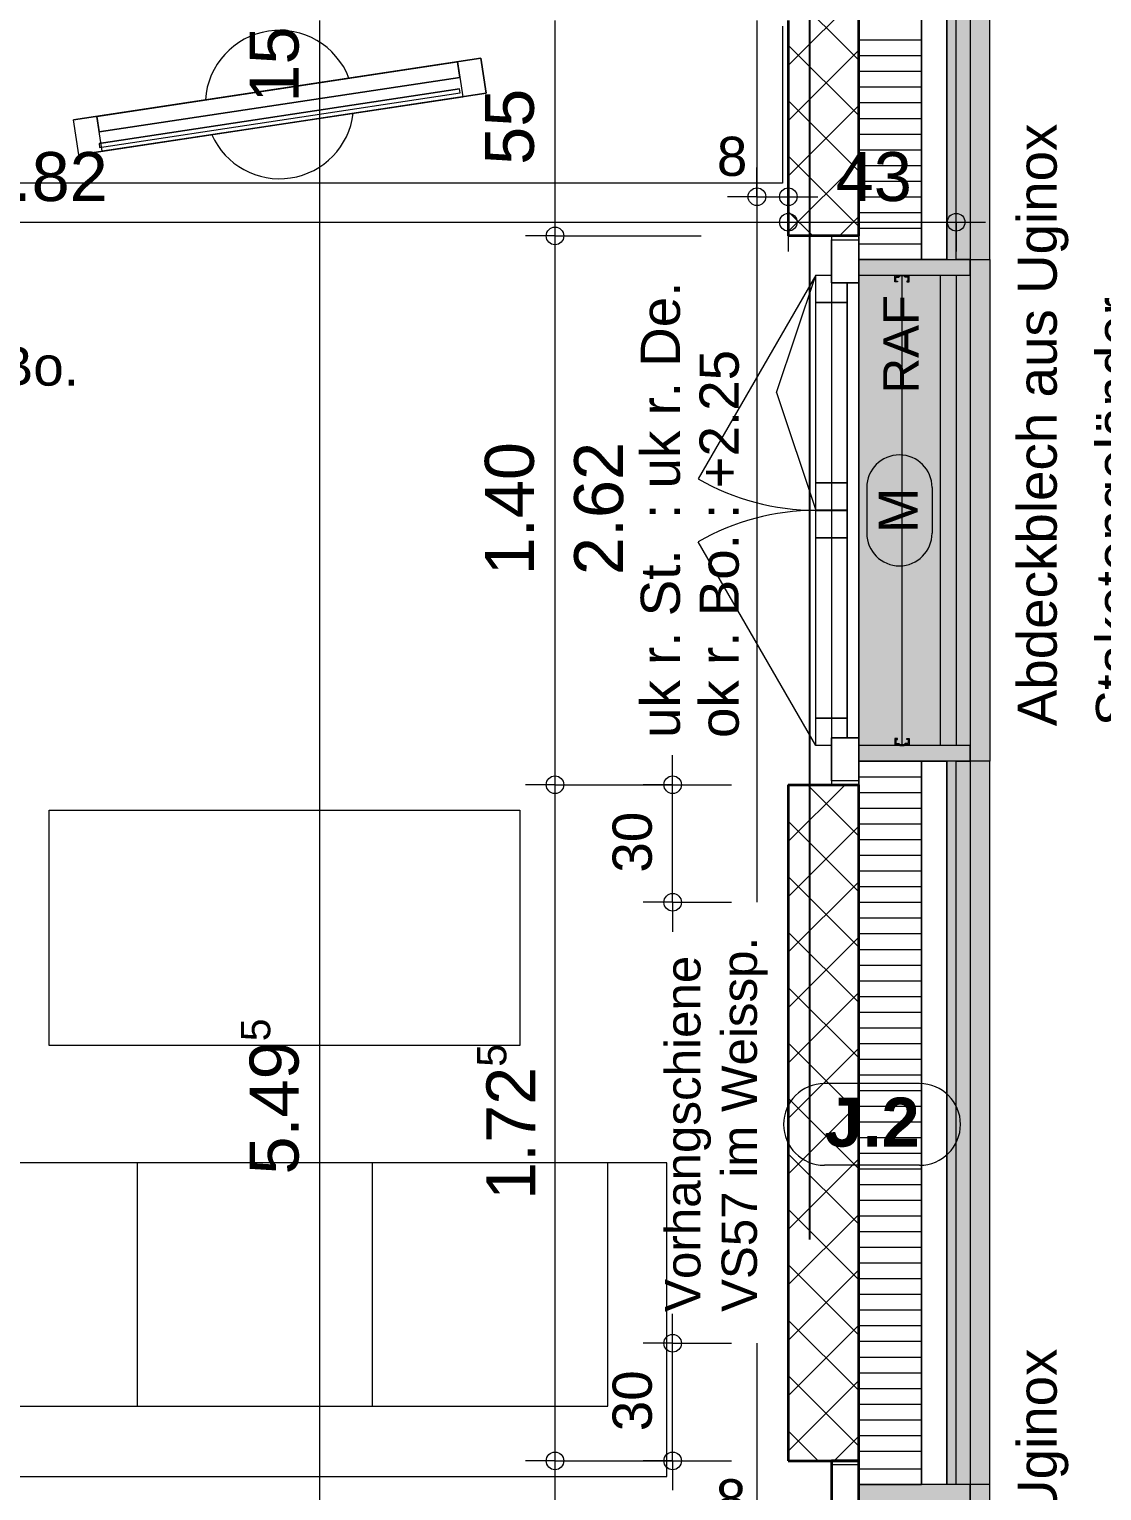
# Model space of a CAD drawing. Header units: metres. Extents: x 0.003 to 0.843, y 0.003 to 0.597.
# Drawn here: x 0.592 to 0.6467, y 0.2011 to 0.2756 of the extents above; entities that cross this region are included whole.
import ezdxf

# ---------------------------------------------------------------- set-up
doc = ezdxf.new("R2010")
doc.units = ezdxf.units.M
for name, pattern in [('AUSGEZOGEN', [0]), ('LINIE_23', [0.0079, 0.004, -0.0013, 0, -0.0013, 0, -0.0013]), ('PUNKT2', [3.175, 0, -3.175]), ('STRICHLINIE', [19.049999999999997, 12.7, -6.35]), ('STRICHPUNKT', [25.4, 12.7, -6.35, 0, -6.35])]:
    doc.linetypes.add(name, pattern=pattern)
for name, color, linetype, lineweight in [('Allgemein', 7, 'AUSGEZOGEN', 18), ('Bauachsen grob', 7, 'STRICHPUNKT', 13), ('Daemmung', 7, 'AUSGEZOGEN', 18), ('Elektro Text', 251, 'AUSGEZOGEN', 18), ('Fenster', 7, 'AUSGEZOGEN', 18), ('Holz Fassadenverkleidung', 7, 'AUSGEZOGEN', 18), ('Holzgelaender', 7, 'AUSGEZOGEN', 25), ('Konstruktion oben', 7, 'STRICHLINIE', 13), ('Moebel', 253, 'AUSGEZOGEN', 13), ('Oeffnungsrichtung Fenster', 7, 'AUSGEZOGEN', 13), ('Rolladen', 7, 'AUSGEZOGEN', 13), ('Spengler', 7, 'AUSGEZOGEN', 18), ('Text Koten', 7, 'AUSGEZOGEN', 25), ('Text Werkplan Ausfuehrung', 7, 'AUSGEZOGEN', 25), ('Unterkonstruktion', 7, 'AUSGEZOGEN', 18), ('Vorhangbrett', 7, 'AUSGEZOGEN', 13), ('Wand Beton bewehrt', 7, 'AUSGEZOGEN', 35), ('Werkplan- Ausfuehrungsmasse', 7, 'AUSGEZOGEN', 13)]:
    doc.layers.add(name, color=color, linetype=linetype, lineweight=lineweight)
doc.styles.add('ARIAL', font='ARIAL.TTF')

msp = doc.modelspace()

# ---------------------------------------------------------------- hatches: boundary and pattern name
at = {"layer": 'Allgemein', "linetype": 'AUSGEZOGEN', "lineweight": 13}
h = msp.add_hatch(color=32, dxfattribs=at)
h.paths.add_polyline_path([(0.6388399857878693, 0.2382973617256871), (0.6388399857878693, 0.2025973625236443), (0.6393199857771402, 0.2025973625236443), (0.6393199857771402, 0.2382973617256871)])
h.paths.add_polyline_path([(0.6388399857878693, 0.2854973606706849), (0.6388399857878693, 0.2638973611534825), (0.6393199857771402, 0.2638973611534825), (0.6393199857771402, 0.2854973606706849)])
h = msp.add_hatch(color=32, dxfattribs=at)
h.paths.add_polyline_path([(0.6388399857878693, 0.175797363122671), (0.6388399857878693, 0.1576373635285786), (0.6393199857771406, 0.1576373635285786), (0.6393199857771406, 0.175797363122671)])
h.paths.add_polyline_path([(0.6388399857878693, 0.2025973625236443), (0.6388399857878693, 0.2013973625504664), (0.6393199857771406, 0.2013973625504664), (0.6393199857771406, 0.2025973625236443)])
msp.add_hatch(color=32, dxfattribs=at).paths.add_polyline_path([(0.6375599858164793, 0.2013973625504664), (0.6343599858880049, 0.2013973625504664), (0.6343599858880049, 0.2005973625683478), (0.6375599858164793, 0.2005973625683478), (0.6383599857985979, 0.2005973625683478), (0.6388399857878693, 0.2005973625683478), (0.6393199857771402, 0.2005973625683478), (0.6400399857610469, 0.2005973625683478), (0.6400399857610469, 0.2013973625504664), (0.6393199857771402, 0.2013973625504664), (0.6388399857878693, 0.2013973625504664), (0.6383599857985979, 0.2013973625504664)])
at = {"layer": 'Daemmung', "linetype": 'AUSGEZOGEN', "lineweight": 13}
for points in [[(0.6375599858164793, 0.2638973611534825), (0.6343599858880049, 0.2638973611534825), (0.6343599858880049, 0.2630973611713639), (0.6375599858164793, 0.2630973611713639), (0.6383599857985979, 0.2630973611713639), (0.6388399857878693, 0.2630973611713639), (0.6393199857771389, 0.2630973611713639), (0.6400399857610473, 0.2630973611713639), (0.6400399857610473, 0.2638973611534825), (0.6393199857771402, 0.2638973611534825), (0.6388399857878693, 0.2638973611534825), (0.6383599857985979, 0.2638973611534825)], [(0.6375599858164793, 0.2390973617078057), (0.6343599858880049, 0.2390973617078057), (0.6343599858880049, 0.2382973617256871), (0.6375599858164793, 0.2382973617256871), (0.6383599857985979, 0.2382973617256871), (0.6388399857878693, 0.2382973617256871), (0.6393199857771402, 0.2382973617256871), (0.6400399857610473, 0.2382973617256871), (0.6400399857610473, 0.2390973617078057), (0.6393199857771392, 0.2390973617078057), (0.6388399857878693, 0.2390973617078057), (0.6383599857985979, 0.2390973617078057)]]:
    msp.add_hatch(color=32, dxfattribs=at).paths.add_polyline_path(points)
at = {"layer": 'Holzgelaender', "linetype": 'AUSGEZOGEN', "lineweight": 13}
msp.add_hatch(color=254, dxfattribs=at).paths.add_polyline_path([(0.6385199857950219, 0.2630973611713648), (0.6385199857950219, 0.2390973617078067), (0.6393199857771402, 0.2390973617078067), (0.6393199857771402, 0.2630973611713648)])
at = {"layer": 'Spengler', "linetype": 'AUSGEZOGEN', "lineweight": 13}
for points in [[(0.6410399857386954, 0.2866973606438628), (0.6393199857771402, 0.2866973606438628), (0.6393199857771402, 0.2638973611534825), (0.6410399857386954, 0.2638973611534825)], [(0.6410399857386954, 0.2382973617256871), (0.6410399857386957, 0.2638973611534825), (0.6400399857610469, 0.2638973611534825), (0.6400399857610469, 0.2630973611713639), (0.6343599858880049, 0.2630973611713639), (0.6343599858880049, 0.2390973617078057), (0.6400399857610469, 0.2390973617078057), (0.6400399857610469, 0.2382973617256871)], [(0.6410399857386957, 0.2013973625504664), (0.6410399857386957, 0.2382973617256871), (0.6393199857771402, 0.2382973617256871), (0.6393199857771402, 0.2013973625504664)], [(0.6410399857386954, 0.175797363122671), (0.6410399857386957, 0.2013973625504664), (0.6400399857610469, 0.2013973625504664), (0.6400399857610469, 0.2005973625683478), (0.6343599858880049, 0.2005973625683478), (0.6343599858880049, 0.1765973631047896), (0.6400399857610469, 0.1765973631047896), (0.6400399857610469, 0.175797363122671)]]:
    msp.add_hatch(color=254, dxfattribs=at).paths.add_polyline_path(points)

# ---------------------------------------------------------------- linework, layer by layer
at = {"layer": 'Allgemein', "color": 7, "linetype": 'AUSGEZOGEN', "lineweight": 13}
for p, q in [((0.6388399857878693, 0.2854973606706849), (0.6388399857878693, 0.2638973611534825)), ((0.6393199857771402, 0.2638973611534825), (0.6393199857771402, 0.2854973606706849)), ((0.6388399857878693, 0.2382973617256871), (0.6388399857878693, 0.2025973625236443)), ((0.6393199857771402, 0.2025973625236443), (0.6393199857771402, 0.2382973617256871)), ((0.6388399857878693, 0.2025973625236443), (0.6388399857878693, 0.2013973625504664)), ((0.6393199857771406, 0.2013973625504664), (0.6393199857771406, 0.2025973625236443)), ((0.6375599858164793, 0.2013973625504664), (0.6343599858880049, 0.2013973625504664)), ((0.6343599858880049, 0.2013973625504664), (0.6343599858880049, 0.2005973625683478)), ((0.6383599857985979, 0.2013973625504664), (0.6375599858164793, 0.2013973625504664)), ((0.6388399857878693, 0.2013973625504664), (0.6383599857985979, 0.2013973625504664)), ((0.6400399857610469, 0.2013973625504664), (0.6393199857771402, 0.2013973625504664)), ((0.6400399857610469, 0.2005973625683478), (0.6400399857610469, 0.2013973625504664))]:
    msp.add_line(p, q, dxfattribs=at)
at = {"layer": 'Bauachsen grob', "color": 32, "linetype": 'LINIE_23', "lineweight": 25, "true_color": 0xc36e14}
msp.add_line((0.6318599859438844, 0.01389736674141804), (0.6318599859438844, 0.5809999870806931), dxfattribs=at)
at = {"layer": 'Daemmung', "color": 7, "linetype": 'AUSGEZOGEN', "lineweight": 18}
for p, q in [((0.6343599858880049, 0.2854973606706849), (0.6343599858880049, 0.2650973611266604)), ((0.6375599858164793, 0.2638973611534825), (0.6375599858164793, 0.2854973606706849)), ((0.6343599858880049, 0.2650973611266604), (0.6343599858880049, 0.2638973611534825)), ((0.6375599858164795, 0.2638973611534825), (0.6343599858880049, 0.2638973611534825)), ((0.6343599858880049, 0.2382973617256871), (0.6375599858164795, 0.2382973617256871)), ((0.6343599858880049, 0.2382973617256871), (0.6343599858880049, 0.2370973617525092)), ((0.6375599858164793, 0.2025973625236443), (0.6375599858164793, 0.2382973617256871)), ((0.6343599858880049, 0.2370973617525092), (0.6343599858880049, 0.2025973625236443)), ((0.6343599858880049, 0.2025973625236443), (0.6343599858880049, 0.2013973625504664)), ((0.6375599858164795, 0.2013973625504664), (0.6375599858164795, 0.2025973625236443)), ((0.6375599858164793, 0.2013973625504664), (0.6343599858880049, 0.2013973625504664))]:
    msp.add_line(p, q, dxfattribs=at)
at = {"layer": 'Daemmung', "color": 7, "linetype": 'AUSGEZOGEN', "lineweight": 13}
for p, q in [((0.6343599872452436, 0.2750973608061882), (0.6375599858164793, 0.2750973606663119)), ((0.6343599872102745, 0.2742973608121487), (0.6375599858164793, 0.2742973606722723)), ((0.6343599871753053, 0.2734973608181092), (0.6375599858164793, 0.2734973606782328)), ((0.6343599871753053, 0.2734973608181092), (0.6375599858164793, 0.2734973606782328)), ((0.6343599871403363, 0.2726973608240696), (0.6375599858164793, 0.2726973606841933)), ((0.6375599858164793, 0.2638973611534825), (0.6343599858880049, 0.2638973611534825)), ((0.6343599858880049, 0.2638973611534825), (0.6343599858880049, 0.2630973611713639)), ((0.6383599857985979, 0.2638973611534825), (0.6375599858164793, 0.2638973611534825)), ((0.6388399857878693, 0.2638973611534825), (0.6383599857985979, 0.2638973611534825)), ((0.6400399857610473, 0.2638973611534825), (0.6393199857771402, 0.2638973611534825)), ((0.6400399857610473, 0.2630973611713639), (0.6400399857610473, 0.2638973611534825)), ((0.6343599858880049, 0.2630973611713639), (0.6375599858164793, 0.2630973611713639)), ((0.6375599858164793, 0.2630973611713639), (0.6383599857985979, 0.2630973611713639)), ((0.6383599857985979, 0.2630973611713639), (0.6388399857878693, 0.2630973611713639)), ((0.6388399857878693, 0.2630973611713639), (0.6393199857771389, 0.2630973611713639)), ((0.6393199857771389, 0.2630973611713639), (0.6400399857610473, 0.2630973611713639)), ((0.6375599858164793, 0.2390973617078057), (0.6343599858880049, 0.2390973617078057)), ((0.6343599858880049, 0.2390973617078057), (0.6343599858880049, 0.2382973617256871)), ((0.6383599857985979, 0.2390973617078057), (0.6375599858164793, 0.2390973617078057)), ((0.6388399857878693, 0.2390973617078057), (0.6383599857985979, 0.2390973617078057)), ((0.6393199857771392, 0.2390973617078057), (0.6388399857878693, 0.2390973617078057)), ((0.6400399857610473, 0.2390973617078057), (0.6393199857771392, 0.2390973617078057)), ((0.6400399857610473, 0.2382973617256871), (0.6400399857610473, 0.2390973617078057)), ((0.6343599858880049, 0.2382973617256871), (0.6375599858164793, 0.2382973617256871)), ((0.6375599858164793, 0.2382973617256871), (0.6383599857985979, 0.2382973617256871)), ((0.6383599857985979, 0.2382973617256871), (0.6388399857878693, 0.2382973617256871)), ((0.6393199857771402, 0.2382973617256871), (0.6400399857610473, 0.2382973617256871)), ((0.6343599858880049, 0.2142973612591836), (0.6375599845637492, 0.2142973611193072)), ((0.6343599858880049, 0.213497361265144), (0.6375599845287802, 0.2134973611252677)), ((0.6343599858880049, 0.2126973612711045), (0.637559984493811, 0.2126973611312281)), ((0.6343599858880049, 0.2126973612711045), (0.637559984493811, 0.2126973611312281)), ((0.634359985888005, 0.211897361277065), (0.6375599844588418, 0.2118973611371886)), ((0.6343599858880049, 0.2110973612830254), (0.6375599844238727, 0.2110973611431491)), ((0.6343599858880049, 0.2102973612889859), (0.6375599843889037, 0.2102973611491095)), ((0.6343599858880049, 0.2094973612949464), (0.6375599843539347, 0.20949736115507)), ((0.6343599858880049, 0.2094973612949464), (0.6375599843539347, 0.20949736115507)), ((0.6343599858880049, 0.2086973613009068), (0.6375599843189652, 0.2086973611610304)), ((0.6343599858880049, 0.2078973613068673), (0.6375599842839962, 0.2078973611669909)), ((0.634359985888005, 0.2070973613128277), (0.6375599842490273, 0.2070973611729514)), ((0.634359985888005, 0.2062973613187882), (0.6375599842140582, 0.2062973611789118)), ((0.634359985888005, 0.2062973613187882), (0.6375599842140582, 0.2062973611789118)), ((0.6343599858880049, 0.2054973613247487), (0.6375599841790892, 0.2054973611848723)), ((0.6343599858880049, 0.2046973613307091), (0.6375599841441197, 0.2046973611908328)), ((0.6343599858880049, 0.2038973613366696), (0.6375599841091507, 0.2038973611967932)), ((0.6343599858880049, 0.20309736134263), (0.6375599840741817, 0.2030973612027537)), ((0.6343599858880049, 0.20309736134263), (0.6375599840741817, 0.2030973612027537))]:
    msp.add_line(p, q, dxfattribs=at)
for points in [[(0.6343599871053672, 0.2718973608300301), (0.6375599858164793, 0.2718973606901537), (0.6375599870815253, 0.2718973606901536)], [(0.6343599870703979, 0.2710973608359906), (0.6375599858164793, 0.2710973606961142), (0.6375599870465563, 0.2710973606961142)], [(0.6343599870354288, 0.270297360841951), (0.6375599858164793, 0.2702973607020746), (0.637559987011587, 0.2702973607020746)], [(0.6343599870354288, 0.270297360841951), (0.6375599858164793, 0.2702973607020746), (0.637559987011587, 0.2702973607020746)], [(0.6343599870004598, 0.2694973608479115), (0.6375599858164793, 0.2694973607080351), (0.6375599869766179, 0.2694973607080351)], [(0.6343599869654908, 0.268697360853872), (0.6375599858164793, 0.2686973607139956), (0.6375599869416488, 0.2686973607139955)], [(0.6343599869305214, 0.2678973608598325), (0.6375599858164793, 0.267897360719956), (0.6375599869066795, 0.267897360719956)], [(0.6343599868955523, 0.2670973608657929), (0.6375599858164792, 0.2670973607259164), (0.6375599868717106, 0.2670973607259164)], [(0.6343599868955523, 0.2670973608657929), (0.6375599858164792, 0.2670973607259164), (0.6375599868717106, 0.2670973607259164)], [(0.6343599868605834, 0.2662973608717533), (0.6375599858164793, 0.2662973607318769), (0.6375599868367415, 0.2662973607318769)], [(0.6343599868256143, 0.2654973608777138), (0.6375599858164793, 0.2654973607378375), (0.6375599868017724, 0.2654973607378374)], [(0.6343599867906453, 0.2646973608836743), (0.6375599858164793, 0.2646973607437979), (0.6375599867668034, 0.2646973607437978)], [(0.634359986755676, 0.2638973608896348), (0.6375599857660137, 0.2638973607497583), (0.6375599857660137, 0.2638973607497583), (0.637559986731834, 0.2638973607497583)], [(0.634359986755676, 0.2638973608896348), (0.6375599857660137, 0.2638973607497583), (0.6375599857660137, 0.2638973607497583), (0.637559986731834, 0.2638973607497583)], [(0.6343599856366644, 0.2382973610803697), (0.6343599858880049, 0.2382973610803696), (0.6375599856128226, 0.2382973609404932)], [(0.6343599856016954, 0.2374973610863301), (0.6343599858880049, 0.2374973610863301), (0.6375599855778534, 0.2374973609464537)], [(0.6343599855667261, 0.2366973610922906), (0.634359985888005, 0.2366973610922906), (0.6375599855428844, 0.2366973609524141)], [(0.6343599855317571, 0.2358973610982511), (0.6343599858880049, 0.235897361098251), (0.6375599855079152, 0.2358973609583746)], [(0.634359985496788, 0.2350973611042115), (0.6343599858880049, 0.2350973611042115), (0.6375599854729461, 0.2350973609643351)], [(0.634359985496788, 0.2350973611042115), (0.6343599858880049, 0.2350973611042115), (0.6375599854729461, 0.2350973609643351)], [(0.6343599854618189, 0.234297361110172), (0.6343599858880049, 0.234297361110172), (0.6375599854379771, 0.2342973609702955)], [(0.6343599854268497, 0.2334973611161325), (0.6343599858880049, 0.2334973611161324), (0.6375599854030077, 0.233497360976256)], [(0.6343599853918807, 0.2326973611220929), (0.6343599858880049, 0.2326973611220929), (0.6375599853680387, 0.2326973609822165)], [(0.6343599853569116, 0.2318973611280534), (0.6343599858880049, 0.2318973611280533), (0.6375599853330697, 0.2318973609881769)], [(0.6343599853569116, 0.2318973611280534), (0.6343599858880049, 0.2318973611280533), (0.6375599853330697, 0.2318973609881769)], [(0.6343599853219422, 0.2310973611340139), (0.6343599858880049, 0.2310973611340138), (0.6375599852981007, 0.2310973609941374)], [(0.6343599852869731, 0.2302973611399743), (0.634359985888005, 0.2302973611399743), (0.6375599852631314, 0.2302973610000979)], [(0.6343599852520042, 0.2294973611459348), (0.6343599858880049, 0.2294973611459347), (0.6375599852281623, 0.2294973610060584)], [(0.6343599852170352, 0.2286973611518953), (0.6343599858880049, 0.2286973611518952), (0.6375599851931932, 0.2286973610120188)], [(0.6343599852170352, 0.2286973611518953), (0.6343599858880049, 0.2286973611518952), (0.6375599851931932, 0.2286973610120188)], [(0.6343599851820662, 0.2278973611578557), (0.6343599858880049, 0.2278973611578557), (0.6375599851582242, 0.2278973610179792)], [(0.6343599851470971, 0.2270973611638162), (0.6343599858880049, 0.2270973611638161), (0.6375599851232548, 0.2270973610239397)], [(0.6343599851121277, 0.2262973611697767), (0.6343599858880049, 0.2262973611697766), (0.6375599850882858, 0.2262973610299002)], [(0.6343599850771586, 0.2254973611757371), (0.634359985888005, 0.225497361175737), (0.6375599850533169, 0.2254973610358607)], [(0.6343599850771586, 0.2254973611757371), (0.634359985888005, 0.225497361175737), (0.6375599850533169, 0.2254973610358607)], [(0.6343599850421896, 0.2246973611816976), (0.634359985888005, 0.2246973611816975), (0.6375599850183478, 0.2246973610418212)], [(0.6343599850072204, 0.223897361187658), (0.6343599858880049, 0.223897361187658), (0.6375599849833787, 0.2238973610477816)], [(0.6343599849722513, 0.2230973611936185), (0.6343599858880049, 0.2230973611936184), (0.6375599849484094, 0.2230973610537421)], [(0.6343599849372822, 0.2222973611995789), (0.6343599858880049, 0.2222973611995789), (0.6375599849134403, 0.2222973610597025)], [(0.6343599849372822, 0.2222973611995789), (0.6343599858880049, 0.2222973611995789), (0.6375599849134403, 0.2222973610597025)], [(0.6343599849023132, 0.2214973612055394), (0.6343599858880049, 0.2214973612055394), (0.6375599848784713, 0.221497361065663)], [(0.6343599848673439, 0.2206973612114999), (0.6343599858880049, 0.2206973612114999), (0.637559984843502, 0.2206973610716235)], [(0.6343599848323749, 0.2198973612174604), (0.6343599858880049, 0.2198973612174603), (0.6375599848085329, 0.219897361077584)], [(0.6343599847974059, 0.2190973612234209), (0.6343599858880049, 0.2190973612234208), (0.6375599847735639, 0.2190973610835444)], [(0.6343599847974059, 0.2190973612234209), (0.6343599858880049, 0.2190973612234208), (0.6375599847735639, 0.2190973610835444)], [(0.6343599847624365, 0.2182973612293813), (0.634359985888005, 0.2182973612293813), (0.6375599847385949, 0.2182973610895048)], [(0.6343599847274675, 0.2174973612353417), (0.6343599858880049, 0.2174973612353417), (0.6375599847036256, 0.2174973610954653)], [(0.6343599846924984, 0.2166973612413022), (0.6343599858880049, 0.2166973612413022), (0.6375599846686565, 0.2166973611014258)], [(0.6343599846575294, 0.2158973612472627), (0.6343599858880049, 0.2158973612472626), (0.6375599846336875, 0.2158973611073862)], [(0.6343599846575294, 0.2158973612472627), (0.6343599858880049, 0.2158973612472626), (0.6375599846336875, 0.2158973611073862)], [(0.6343599846225602, 0.2150973612532232), (0.634359985888005, 0.2150973612532232), (0.6375599845987184, 0.2150973611133468)], [(0.6343599868146864, 0.2021973625667605), (0.6375599858164795, 0.202197362426884), (0.6375599867908449, 0.202197362426884)], [(0.6343599867797174, 0.201397362572721), (0.6375599858164795, 0.2013973625504664), (0.6375599858164795, 0.2013973624328446), (0.6375599867558754, 0.2013973624328445)], [(0.6343599867797174, 0.201397362572721), (0.6375599858164795, 0.2013973625504664), (0.6375599858164795, 0.2013973624328446), (0.6375599867558754, 0.2013973624328445)]]:
    msp.add_lwpolyline(points, dxfattribs=at)
at = {"layer": 'Elektro Text', "color": 40, "linetype": 'AUSGEZOGEN', "lineweight": 18}
for p, q in [((0.6347599858865113, 0.2522581163149278), (0.6347599858865113, 0.2499306947689455)), ((0.6380933191403718, 0.2522581163149278), (0.6380933191403718, 0.2499306947689455))]:
    msp.add_line(p, q, dxfattribs=at)
for centre, start, end in [((0.6364266525134414, 0.2522581163149278), 0, 180), ((0.6364266525134414, 0.2499306947689455), 180, 0)]:
    msp.add_arc(centre, 0.001666666626930236, start, end, dxfattribs=at)
at = {"layer": 'Fenster', "color": 7, "linetype": 'AUSGEZOGEN', "lineweight": 13}
for p, q in [((0.6329599859192991, 0.2616973612026564), (0.6329599859192991, 0.2525073614080689)), ((0.6329599859192991, 0.2496873614711008), (0.6329599859192991, 0.2404973616765133))]:
    msp.add_line(p, q, dxfattribs=at)
for points in [[(0.6343599858880068, 0.2648973611311308), (0.6343599858880068, 0.2626973611803046), (0.6329599859192991, 0.2626973611803046), (0.6329599859192991, 0.2648973611311308), (0.6343599858880068, 0.2648973611311308)], [(0.6343599858880068, 0.2638973611534825), (0.641039985738697, 0.2638973611534825), (0.641039985738697, 0.2382973617256871), (0.6343599858880068, 0.2382973617256871), (0.6343599858880068, 0.2638973611534825)], [(0.6329599859192991, 0.2630973611713639), (0.6329599859192991, 0.2626973611803046), (0.6337599859014179, 0.2626973611803046), (0.6337599859014179, 0.2616973612026564), (0.6321599859371808, 0.2616973612026564), (0.6321599859371808, 0.2630973611713639), (0.6329599859192991, 0.2630973611713639)], [(0.6337599859014179, 0.239497361698865), (0.6337599859014179, 0.2510873614398084), (0.6329599859192991, 0.2510873614398084), (0.6329599859192991, 0.2511073614393613), (0.6337599859014179, 0.2511073614393613), (0.6337599859014179, 0.2626973611803046), (0.6343599858880068, 0.2626973611803046), (0.6343599858880068, 0.239497361698865), (0.6337599859014179, 0.239497361698865)], [(0.6337599859014179, 0.2616973612026564), (0.6337599859014179, 0.2525073614080689), (0.6321599859371808, 0.2525073614080689), (0.6321599859371808, 0.2616973612026564), (0.6337599859014179, 0.2616973612026564)], [(0.6337599859014179, 0.2525073614080689), (0.6337599859014179, 0.2511073614393613), (0.6329599859192991, 0.2511073614393613), (0.6321599859371808, 0.2511073614393613), (0.6321599859371808, 0.2525073614080689), (0.6337599859014179, 0.2525073614080689)], [(0.6329599859192991, 0.2510873614398084), (0.6337599859014179, 0.2510873614398084), (0.6337599859014179, 0.2496873614711008), (0.6321599859371808, 0.2496873614711008), (0.6321599859371808, 0.2510873614398084), (0.6329599859192991, 0.2510873614398084)], [(0.6337599859014179, 0.2496873614711008), (0.6337599859014179, 0.2404973616765133), (0.6321599859371808, 0.2404973616765133), (0.6321599859371808, 0.2496873614711008), (0.6337599859014179, 0.2496873614711008)], [(0.6337599859014179, 0.2404973616765133), (0.6337599859014179, 0.239497361698865), (0.6329599859192991, 0.239497361698865), (0.6329599859192991, 0.2390973617078057), (0.6321599859371808, 0.2390973617078057), (0.6321599859371808, 0.2404973616765133), (0.6337599859014179, 0.2404973616765133)], [(0.6343599858880068, 0.239497361698865), (0.6343599858880068, 0.2372973617480389), (0.6329599859192991, 0.2372973617480389), (0.6329599859192991, 0.239497361698865), (0.6343599858880068, 0.239497361698865)], [(0.6343599858880071, 0.2001973625772885), (0.6343599858880071, 0.2023973625281147), (0.6329599859192995, 0.2023973625281147), (0.6329599859192995, 0.2001973625772885), (0.6343599858880071, 0.2001973625772885)], [(0.6343599858880071, 0.175797363122671), (0.6410399857386959, 0.175797363122671), (0.6410399857386959, 0.2013973625504664), (0.6343599858880071, 0.2013973625504664), (0.6343599858880071, 0.175797363122671)]]:
    msp.add_lwpolyline(points, dxfattribs=at)
at = {"layer": 'Holz Fassadenverkleidung', "color": 7, "linetype": 'PUNKT2', "lineweight": 13}
msp.add_line((0.6400399857610473, 0.4104973578767172), (0.6400399857610469, 0.1094173646063796), dxfattribs=at)
at = {"layer": 'Holzgelaender', "color": 7, "linetype": 'AUSGEZOGEN', "lineweight": 13}
for p, q in [((0.6385199857950219, 0.2390973617078067), (0.6385199857950219, 0.2630973611713648)), ((0.6385199857950219, 0.2630973611713648), (0.6393199857771402, 0.2630973611713648)), ((0.6393199857771402, 0.2630973611713648), (0.6393199857771402, 0.2390973617078067)), ((0.6393199857771402, 0.2390973617078067), (0.6385199857950219, 0.2390973617078067))]:
    msp.add_line(p, q, dxfattribs=at)
at = {"layer": 'Konstruktion oben', "color": 7, "linetype": 'STRICHPUNKT', "lineweight": 18}
msp.add_line((0.6400399857610473, 0.4886773561292579), (0.6400399857610469, 0.1094173646063796), dxfattribs=at)
at = {"layer": 'Moebel', "color": 253, "linetype": 'AUSGEZOGEN', "lineweight": 13}
for p, q in [((0.6304599859751769, 0.2757972528870096), (0.6304599859751769, 0.2677972638120122)), ((0.5943084669744002, 0.2710174275573463), (0.6150721471325818, 0.2741590141906431)), ((0.6150721471325818, 0.2741590141906431), (0.5943084669744002, 0.2710174275573463)), ((0.5954949629834395, 0.2711969467935346), (0.6138856511235428, 0.2739794949544544)), ((0.6138856511235431, 0.2739794949544544), (0.5954949629834395, 0.2711969467935346)), ((0.6138856511235428, 0.2739794949544548), (0.5954949629834395, 0.2711969467935346)), ((0.6138856511235428, 0.2739794949544544), (0.5954949629834395, 0.2711969467935346)), ((0.6138856511235428, 0.2739794949544544), (0.6138856511235431, 0.2739794949544544)), ((0.6138856511235431, 0.2739794949544544), (0.6141549299778256, 0.2721997509408962)), ((0.6138856511235428, 0.2739794949544544), (0.6141549299778252, 0.2721997509408962)), ((0.6140053306143352, 0.2731884976150954), (0.6138856511235428, 0.2739794949544548)), ((0.6138856511235428, 0.2739794949544548), (0.6138856511235428, 0.2739794949544544)), ((0.6140053306143352, 0.2731884976150954), (0.6138856511235428, 0.2739794949544544)), ((0.6150721471325818, 0.2741590141906431), (0.6153414259868644, 0.2723792701770849)), ((0.6153414259868644, 0.2723792701770849), (0.6150721471325818, 0.2741590141906431)), ((0.6150721471325818, 0.2741590141906431), (0.6150721471325818, 0.2741590141906431)), ((0.5956146424742317, 0.2704059494541752), (0.6140053306143352, 0.2731884976150954)), ((0.6140053306143352, 0.2731884976150954), (0.5956146424742317, 0.2704059494541757)), ((0.6140053306143352, 0.2731884976150954), (0.6140053306143352, 0.2731884976150954)), ((0.6153414259868644, 0.2723792701770849), (0.5945777458286832, 0.2692376835437881)), ((0.5945777458286832, 0.2692376835437881), (0.6153414259868644, 0.2723792701770849)), ((0.6139950902346646, 0.2725952496105761), (0.5956044020945609, 0.2698127014496563)), ((0.5956044020945609, 0.2698127014496563), (0.6139950902346646, 0.2725952496105761)), ((0.595634321967259, 0.2696149521148163), (0.6140250101073627, 0.2723975002757361)), ((0.595634321967259, 0.2696149521148163), (0.6140250101073627, 0.2723975002757361)), ((0.6141549299778252, 0.2721997509408962), (0.595764241837722, 0.2694172027799764)), ((0.595764241837722, 0.2694172027799764), (0.6141549299778256, 0.2721997509408962)), ((0.6140250101073627, 0.2723975002757361), (0.6139950902346646, 0.2725952496105761)), ((0.6140250101073627, 0.2723975002757361), (0.6139950902346646, 0.2725952496105761)), ((0.6139950902346646, 0.2725952496105761), (0.6139950902346646, 0.2725952496105761)), ((0.6140250101073627, 0.2723975002757361), (0.6140250101073627, 0.2723975002757361)), ((0.6141549299778256, 0.2721997509408962), (0.6141549299778252, 0.2721997509408962)), ((0.6153414259868644, 0.2723792701770849), (0.6153414259868644, 0.2723792701770849)), ((0.5945777458286832, 0.2692376835437881), (0.5943084669744002, 0.2710174275573463)), ((0.5945777458286832, 0.2692376835437881), (0.5943084669744002, 0.2710174275573463)), ((0.5943084669744002, 0.2710174275573463), (0.5943084669744002, 0.2710174275573463)), ((0.5954949629834395, 0.2711969467935346), (0.5954949629834395, 0.2711969467935346)), ((0.595764241837722, 0.2694172027799764), (0.5954949629834395, 0.2711969467935346)), ((0.595764241837722, 0.2694172027799764), (0.5954949629834395, 0.2711969467935346)), ((0.5954949629834395, 0.2711969467935346), (0.5956146424742317, 0.2704059494541752)), ((0.5954949629834395, 0.2711969467935346), (0.5954949629834395, 0.2711969467935346)), ((0.5954949629834395, 0.2711969467935346), (0.5956146424742317, 0.2704059494541757)), ((0.5956146424742317, 0.2704059494541757), (0.5956146424742317, 0.2704059494541752)), ((0.5945777458286832, 0.2692376835437881), (0.5945777458286832, 0.2692376835437881)), ((0.5956044020945609, 0.2698127014496563), (0.595634321967259, 0.2696149521148163)), ((0.5956044020945609, 0.2698127014496563), (0.5956044020945609, 0.2698127014496563)), ((0.5956044020945609, 0.2698127014496563), (0.595634321967259, 0.2696149521148163)), ((0.595634321967259, 0.2696149521148163), (0.595634321967259, 0.2696149521148163)), ((0.595764241837722, 0.2694172027799764), (0.595764241837722, 0.2694172027799764)), ((0.6304599859751769, 0.2677972380210831), (0.5704599873162814, 0.2677973046624779)), ((0.5930599890877284, 0.2237972390045602), (0.5930599890877284, 0.2357972387363393)), ((0.5930599890877284, 0.2357972387363393), (0.6170599839980885, 0.2357972387363393)), ((0.6170599839980885, 0.2357972387363393), (0.617059983998089, 0.2237972390045611)), ((0.617059983998089, 0.2237972390045616), (0.5930599890877284, 0.2237972390045602)), ((0.6245599861070508, 0.2177972391386725), (0.5855599869787677, 0.2177972391386702)), ((0.5975599867105473, 0.2053972394158318), (0.5975599867105467, 0.2177972391386702)), ((0.6095599864423263, 0.2053972394158332), (0.6095599864423263, 0.2177972391386702)), ((0.621559986174106, 0.2053972394158332), (0.621559986174106, 0.2177972391386702)), ((0.621559986174106, 0.2053972394158332), (0.621559986174106, 0.2177972391386716)), ((0.6245599861070508, 0.2017972394963004), (0.6245599861070508, 0.217797239138672)), ((0.5735599872469892, 0.2053972394158314), (0.621559986174106, 0.2053972394158337)), ((0.5705599873140444, 0.2017972394962981), (0.6245599861070508, 0.2017972394963008))]:
    msp.add_line(p, q, dxfattribs=at)
for centre, radius, start, end in [((0.6048099865485003, 0.2717972235215765), 0.00378739260380356, 20.79798353211974, 176.4094364694278), ((0.6048099865485003, 0.271797223521576), 0.003780941706546412, 203.940026114253, 353.2673938941764)]:
    msp.add_arc(centre, radius, start, end, dxfattribs=at)
at = {"layer": 'Oeffnungsrichtung Fenster', "color": 7, "linetype": 'AUSGEZOGEN', "lineweight": 13}
for p, q in [((0.6321599859371808, 0.2630973611713639), (0.626159986071291, 0.2527050565582368)), ((0.630159985981884, 0.2571023613053626), (0.6321599859371808, 0.2630973611713639)), ((0.630159985981884, 0.2571023613053626), (0.6321599859371808, 0.2511073614393613)), ((0.6321599859371808, 0.2390973617078057), (0.626159986071291, 0.2494896663209329))]:
    msp.add_line(p, q, dxfattribs=at)
for centre, start, end in [((0.632159985937178, 0.2630973611713638), 240.0000000000022, 270.0000000000016), ((0.6321599859371787, 0.2390973617078057), 90.00000000000212, 120.0000000000011)]:
    msp.add_arc(centre, 0.0119999997317791, start, end, dxfattribs=at)
at = {"layer": 'Rolladen', "color": 7, "linetype": 'AUSGEZOGEN', "lineweight": 13}
for p, q in [((0.6361999858468742, 0.2630873611715897), (0.6362399858459801, 0.2630873611715897)), ((0.6361999858468742, 0.2627473611791893), (0.6361999858468742, 0.2630873611715897)), ((0.6363199858441921, 0.2627473611791893), (0.6361999858468742, 0.2627473611791893)), ((0.6362399858459801, 0.2630273611729308), (0.6362399858459801, 0.2630873611715897)), ((0.6362399858459801, 0.2630273611729308), (0.6363799858428509, 0.2630273611729308)), ((0.6362399858459801, 0.2627873611782952), (0.6362399858459801, 0.2629873611738249)), ((0.6362399858459801, 0.2629873611738249), (0.6363965543849747, 0.2629873611738249)), ((0.6362399858459801, 0.2627873611782952), (0.6363199858441921, 0.2627873611782952)), ((0.6363199858441921, 0.2627873611782952), (0.6363199858441921, 0.2627473611791893)), ((0.6363799858428509, 0.2630273611729308), (0.6364499858412861, 0.2630973611713662)), ((0.6363965543849747, 0.2629873611738249), (0.6364665543834103, 0.2630573611722603)), ((0.6364499858412861, 0.2630973611713662), (0.6366699858363688, 0.2630973611713662)), ((0.636653417294244, 0.2630573611722603), (0.6364665543834103, 0.2630573611722603)), ((0.6364999858401686, 0.2630973611713662), (0.6365099858399452, 0.2630973611713662)), ((0.6365099858399452, 0.2630973611713662), (0.63660998583771, 0.2630973611713662)), ((0.6367234172926792, 0.2629873611738258), (0.636653417294244, 0.2630573611722603)), ((0.6367399858348043, 0.2630273611729317), (0.6366699858363688, 0.2630973611713662)), ((0.6368799858316749, 0.2629873611738258), (0.6367234172926792, 0.2629873611738258)), ((0.6368799858316749, 0.2630273611729317), (0.6367399858348043, 0.2630273611729317)), ((0.6367999858334631, 0.2627873611782962), (0.6367999858334631, 0.2627473611791902)), ((0.6368799858316749, 0.2627873611782962), (0.6367999858334631, 0.2627873611782962)), ((0.6367999858334631, 0.2627473611791902), (0.6369199858307808, 0.2627473611791902)), ((0.6368799858316749, 0.2630873611715906), (0.6369199858307808, 0.2630873611715906)), ((0.6368799858316749, 0.2630273611729317), (0.6368799858316749, 0.2630873611715906)), ((0.6368799858316749, 0.2627873611782962), (0.6368799858316749, 0.2629873611738258)), ((0.6369199858307808, 0.2627473611791902), (0.6369199858307808, 0.2630873611715906)), ((0.6361999858468742, 0.2394473616999849), (0.6361999858468742, 0.2391073617075845)), ((0.6363199858441921, 0.2394473616999849), (0.6361999858468742, 0.2394473616999849)), ((0.6362399858459801, 0.239407361700879), (0.6363199858441921, 0.239407361700879)), ((0.6362399858459801, 0.239407361700879), (0.6362399858459801, 0.2392073617053493)), ((0.6363199858441921, 0.239407361700879), (0.6363199858441921, 0.2394473616999849)), ((0.6367999858334631, 0.2394473616999835), (0.6369199858307808, 0.2394473616999835)), ((0.6367999858334631, 0.2394073617008776), (0.6367999858334631, 0.2394473616999835)), ((0.6368799858316749, 0.2394073617008776), (0.6367999858334631, 0.2394073617008776)), ((0.6368799858316749, 0.2394073617008776), (0.6368799858316749, 0.239207361705348)), ((0.6369199858307808, 0.2394473616999835), (0.6369199858307808, 0.2391073617075831)), ((0.6361999858468742, 0.2391073617075845), (0.6362399858459801, 0.2391073617075845)), ((0.6362399858459801, 0.2392073617053493), (0.6363965543849747, 0.2392073617053493)), ((0.6362399858459801, 0.2391673617062434), (0.6363799858428509, 0.2391673617062434)), ((0.6362399858459801, 0.2391673617062434), (0.6362399858459801, 0.2391073617075845)), ((0.6363799858428509, 0.2391673617062434), (0.6364499858412861, 0.239097361707808)), ((0.6363965543849747, 0.2392073617053493), (0.6364665543834103, 0.2391373617069139)), ((0.6364499858412861, 0.239097361707808), (0.6366699858363688, 0.239097361707808)), ((0.636653417294244, 0.2391373617069139), (0.6364665543834103, 0.2391373617069139)), ((0.6364999858401686, 0.239097361707808), (0.6365099858399452, 0.239097361707808)), ((0.6365099858399452, 0.239097361707808), (0.63660998583771, 0.239097361707808)), ((0.6367234172926792, 0.239207361705348), (0.636653417294244, 0.2391373617069139)), ((0.6367399858348043, 0.239167361706242), (0.6366699858363688, 0.239097361707808)), ((0.6368799858316749, 0.239207361705348), (0.6367234172926792, 0.239207361705348)), ((0.6368799858316749, 0.239167361706242), (0.6367399858348043, 0.239167361706242)), ((0.6368799858316749, 0.239167361706242), (0.6368799858316749, 0.2391073617075831)), ((0.6368799858316749, 0.2391073617075831), (0.6369199858307808, 0.2391073617075831))]:
    msp.add_line(p, q, dxfattribs=at)
at = {"layer": 'Rolladen', "color": 7, "linetype": 'STRICHPUNKT', "lineweight": 13}
msp.add_line((0.6365599858388276, 0.239097361707808), (0.6365599858388276, 0.2630973611713662), dxfattribs=at)
at = {"layer": 'Spengler', "color": 7, "linetype": 'AUSGEZOGEN', "lineweight": 13}
for p, q in [((0.641039985738697, 0.2638973611534825), (0.641039985738697, 0.2866973606438628)), ((0.6410399857386957, 0.2013973625504664), (0.6410399857386957, 0.2382973617256871))]:
    msp.add_line(p, q, dxfattribs=at)
at = {"layer": 'Text Werkplan Ausfuehrung', "color": 92, "linetype": 'AUSGEZOGEN', "lineweight": 13}
for p, q in [((0.6374575335209559, 0.2218473620561204), (0.6326024858181666, 0.2218473620561204)), ((0.6374575335209559, 0.2176806955483994), (0.6326024858181666, 0.2176806955483994))]:
    msp.add_line(p, q, dxfattribs=at)
for centre, start, end in [((0.6326024858181666, 0.21976402880226), 90, 270), ((0.6374575335209559, 0.21976402880226), 270, 90)]:
    msp.add_arc(centre, 0.002083333253860473, start, end, dxfattribs=at)
at = {"layer": 'Unterkonstruktion', "color": 7, "linetype": 'AUSGEZOGEN', "lineweight": 13}
for p, q in [((0.6375599858164793, 0.2854973606706849), (0.6375599858164793, 0.2638973611534825)), ((0.6388399857878693, 0.2638973611534825), (0.6388399857878693, 0.2854973606706849)), ((0.6383599857985979, 0.2638973611534825), (0.6375599858164795, 0.2638973611534825)), ((0.6388399857878693, 0.2638973611534825), (0.6383599857985979, 0.2638973611534825)), ((0.6375599858164795, 0.2382973617256871), (0.6383599857985979, 0.2382973617256871)), ((0.6375599858164793, 0.2382973617256871), (0.6375599858164793, 0.2025973625236443)), ((0.6383599857985979, 0.2382973617256871), (0.6388399857878693, 0.2382973617256871)), ((0.6388399857878693, 0.2025973625236443), (0.6388399857878693, 0.2382973617256871)), ((0.6375599858164795, 0.2025973625236443), (0.6375599858164795, 0.2013973625504664)), ((0.6388399857878693, 0.2013973625504664), (0.6388399857878693, 0.2025973625236443)), ((0.6383599857985979, 0.2013973625504664), (0.6375599858164793, 0.2013973625504664)), ((0.6388399857878693, 0.2013973625504664), (0.6383599857985979, 0.2013973625504664))]:
    msp.add_line(p, q, dxfattribs=at)
at = {"layer": 'Vorhangbrett', "color": 191, "linetype": 'STRICHPUNKT', "lineweight": 13, "true_color": 0xbe96ea}
for p, q in [((0.6291599860042343, 0.2760973608807913), (0.6291599860042343, 0.2310973618866197)), ((0.6291599860042343, 0.2085973623895339), (0.6291599860042343, 0.167797363301485))]:
    msp.add_line(p, q, dxfattribs=at)
at = {"layer": 'Vorhangbrett', "color": 191, "linetype": 'AUSGEZOGEN', "lineweight": 18, "true_color": 0xbe96ea}
for p, q in [((0.6291599860042341, 0.267097361081957), (0.6291599860042341, 0.2685973610949954)), ((0.6307599859684714, 0.267097361081957), (0.6307599859684714, 0.2685973610949954)), ((0.6291599860042341, 0.267097361081957), (0.6291599860042341, 0.2655973640901588)), ((0.6307599859684714, 0.267097361081957), (0.6307599859684714, 0.2655973640901588)), ((0.6248599861003465, 0.2370973617525092), (0.6233599860873081, 0.2370973617525092)), ((0.6248599861003465, 0.2370973617525092), (0.6263599830921448, 0.2370973617525092)), ((0.6248599861003467, 0.2370973617525092), (0.6278599860332913, 0.2370973617525092)), ((0.6248599861003465, 0.2310973618866197), (0.6233599860873081, 0.2310973618866197)), ((0.6248599861003465, 0.2310973618866197), (0.6263599830921448, 0.2310973618866197)), ((0.6248599861003467, 0.2310973618866197), (0.6278599860332913, 0.2310973618866197)), ((0.6248599861003465, 0.2085973623895339), (0.6233599860873081, 0.2085973623895339)), ((0.6248599861003465, 0.2085973623895339), (0.6263599830921448, 0.2085973623895339)), ((0.6248599861003467, 0.2085973623895339), (0.6278599860332913, 0.2085973623895339)), ((0.6248599861003465, 0.2025973625236443), (0.6233599860873081, 0.2025973625236443)), ((0.6248599861003465, 0.2025973625236443), (0.6263599830921448, 0.2025973625236443)), ((0.6248599861003467, 0.2025973625236443), (0.6278599860332913, 0.2025973625236443))]:
    msp.add_line(p, q, dxfattribs=at)
at = {"layer": 'Vorhangbrett', "color": 191, "linetype": 'AUSGEZOGEN', "lineweight": 13, "true_color": 0xbe96ea}
for p, q in [((0.6291599860042341, 0.267097361081957), (0.6276599890124359, 0.267097361081957)), ((0.6291599860042343, 0.2670973610819569), (0.6307599859684714, 0.2670973610819569)), ((0.6307599859684714, 0.267097361081957), (0.6322599859815099, 0.267097361081957)), ((0.6248599861003465, 0.2370973617525092), (0.6248599861003465, 0.2385973617655477)), ((0.6248599861003467, 0.2310973618866197), (0.6248599861003467, 0.2370973617525092)), ((0.6248599861003465, 0.2310973618866197), (0.6248599861003465, 0.2295973648948214)), ((0.6248599861003465, 0.2085973623895339), (0.6248599861003465, 0.2100973624025724)), ((0.6248599861003467, 0.2025973625236443), (0.6248599861003467, 0.2085973623895339)), ((0.6248599861003465, 0.2025973625236443), (0.6248599861003465, 0.2010973655318461))]:
    msp.add_line(p, q, dxfattribs=at)
at = {"layer": 'Vorhangbrett', "color": 191, "linetype": 'AUSGEZOGEN', "lineweight": 18, "true_color": 0xbe96ea}
for centre in [(0.6291599860042341, 0.267097361081957), (0.6307599859684714, 0.267097361081957), (0.6248599861003465, 0.2370973617525092), (0.6248599861003465, 0.2310973618866197), (0.6248599861003465, 0.2085973623895339), (0.6248599861003465, 0.2025973625236443)]:
    msp.add_circle(centre, 0.0004500000039115547, dxfattribs=at)
at = {"layer": 'Wand Beton bewehrt', "color": 7, "linetype": 'AUSGEZOGEN', "lineweight": 35}
for p, q in [((0.6343599858880049, 0.2650973611266604), (0.6343599858880049, 0.2854973606706849)), ((0.6307599859684714, 0.2760973608807913), (0.6307599859684714, 0.2650973611266604)), ((0.6329599859192991, 0.2650973611266604), (0.6307599859684714, 0.2650973611266604)), ((0.6343599858880049, 0.2650973611266604), (0.6329599859192991, 0.2650973611266604)), ((0.6307599859684714, 0.2370973617525092), (0.6329599859192991, 0.2370973617525092)), ((0.6307599859684714, 0.2370973617525092), (0.6307599859684714, 0.2025973625236443)), ((0.6329599859192991, 0.2370973617525092), (0.6343599858880049, 0.2370973617525092)), ((0.6343599858880049, 0.2025973625236443), (0.6343599858880049, 0.2370973617525092)), ((0.6307599859684714, 0.2025973625236443), (0.6343599858880049, 0.2025973625236443))]:
    msp.add_line(p, q, dxfattribs=at)
at = {"layer": 'Wand Beton bewehrt', "color": 7, "linetype": 'AUSGEZOGEN', "lineweight": 13}
for p, q in [((0.6333700124370024, 0.2650973611266604), (0.6343599858880048, 0.2660873345776629)), ((0.6307599859684714, 0.2342030634106676), (0.6336542843103132, 0.2370973617525092)), ((0.6307599859684714, 0.2370314905354138), (0.6308258571855668, 0.2370973617525092)), ((0.6317299432776434, 0.2370973617525092), (0.6343599858880049, 0.2344673191421479)), ((0.6307599859684714, 0.2352388919369349), (0.6343599858880049, 0.2316388920174015)), ((0.6307599859684714, 0.2313746362859214), (0.6343599858880049, 0.2349746362054548)), ((0.6307599859684714, 0.2324104648121889), (0.6343599858880049, 0.2288104648926554)), ((0.6307599859684714, 0.2285462091611752), (0.6343599858880049, 0.2321462090807086)), ((0.6307599859684714, 0.2295820376874427), (0.6343599858880049, 0.2259820377679093)), ((0.6307599859684714, 0.2257177820364291), (0.6343599858880049, 0.2293177819559625)), ((0.6307599859684714, 0.2267536105626967), (0.6343599858880049, 0.2231536106431632)), ((0.6307599859684714, 0.2228893549116829), (0.6343599858880049, 0.2264893548312162)), ((0.6307599859684714, 0.2239251834379504), (0.6343599858880049, 0.220325183518417)), ((0.6307599859684714, 0.2200609277869367), (0.6343599858880049, 0.2236609277064701)), ((0.6307599859684714, 0.2210967563132043), (0.6343599858880049, 0.2174967563936709)), ((0.6307599859684714, 0.2172325006621905), (0.6343599858880049, 0.2208325005817239)), ((0.6307599859684714, 0.218268329188458), (0.6343599858880049, 0.2146683292689246)), ((0.6307599859684714, 0.2144040735374443), (0.6343599858880049, 0.2180040734569777)), ((0.6307599859684714, 0.2154399020637118), (0.6343599858880049, 0.2118399021441783)), ((0.6307599859684714, 0.2115756464126981), (0.6343599858880049, 0.2151756463322316)), ((0.6307599859684714, 0.2126114749389656), (0.6343599858880049, 0.2090114750194322)), ((0.6307599859684714, 0.2087472192879519), (0.6343599858880049, 0.2123472192074854)), ((0.6307599859684714, 0.2097830478142195), (0.6343599858880049, 0.2061830478946861)), ((0.6307599859684714, 0.2059187921632058), (0.6343599858880049, 0.2095187920827392)), ((0.6307599859684714, 0.2069546206894733), (0.6343599858880049, 0.2033546207699398)), ((0.6307599859684714, 0.2030903650384596), (0.6343599858880049, 0.206690364957993)), ((0.6307599859684714, 0.2041261935647271), (0.6322888170095544, 0.2025973625236443)), ((0.6330954105784024, 0.2025973625236443), (0.6343599858880049, 0.2038619378332468))]:
    msp.add_line(p, q, dxfattribs=at)
at = {"layer": 'Wand Beton bewehrt', "color": 180, "linetype": 'STRICHPUNKT', "lineweight": 18}
for p, q in [((0.6343599858880068, 0.2650973611266604), (0.6329599859192991, 0.2650973611266604)), ((0.6329599859192991, 0.2650973611266604), (0.6329599859192991, 0.2370973617525092)), ((0.6343599858880068, 0.2638973611534825), (0.6343599858880068, 0.2650973611266604)), ((0.6343599858880068, 0.2630973611713648), (0.6343599858880068, 0.2638973611534825)), ((0.6343599858880068, 0.2390973617078067), (0.6343599858880068, 0.2630973611713648)), ((0.6343599858880068, 0.2382973617256871), (0.6343599858880068, 0.2390973617078067)), ((0.6343599858880068, 0.2370973617525092), (0.6343599858880068, 0.2382973617256871)), ((0.6329599859192991, 0.2370973617525092), (0.6343599858880068, 0.2370973617525092))]:
    msp.add_line(p, q, dxfattribs=at)
at = {"layer": 'Wand Beton bewehrt', "color": 180, "linetype": 'STRICHPUNKT', "lineweight": 35}
for p, q in [((0.6343599858880071, 0.2025973625236443), (0.6329599859192995, 0.2025973625236443)), ((0.6329599859192995, 0.2025973625236443), (0.6329599859192995, 0.1745973631494931)), ((0.6343599858880071, 0.2013973625504664), (0.6343599858880071, 0.2025973625236443)), ((0.6343599858880071, 0.2005973625683478), (0.6343599858880071, 0.2013973625504664))]:
    msp.add_line(p, q, dxfattribs=at)
at = {"layer": 'Wand Beton bewehrt', "color": 7, "linetype": 'AUSGEZOGEN', "lineweight": 13}
for points in [[(0.6307599859684714, 0.2776652988081282), (0.6307599859684714, 0.2776652988081282), (0.6343599858880049, 0.2740652988885948)], [(0.6307599859684714, 0.2738010431571143), (0.6307599859684714, 0.2738010431571143), (0.6343599858880048, 0.2774010430766478)], [(0.6307599859684714, 0.274836871683382), (0.6307599859684714, 0.274836871683382), (0.6343599858880049, 0.2712368717638486)], [(0.6307599859684714, 0.2709726160323682), (0.6307599859684714, 0.2709726160323682), (0.6343599858880048, 0.2745726159519016)], [(0.6307599859684714, 0.2720084445586357), (0.6307599859684714, 0.2720084445586357), (0.6343599858880049, 0.2684084446391023)], [(0.6307599859684714, 0.2681441889076218), (0.6307599859684714, 0.2681441889076218), (0.6343599858880048, 0.2717441888271552)], [(0.6307599859684714, 0.2691800174338894), (0.6307599859684714, 0.2691800174338894), (0.6343599858880049, 0.265580017514356)], [(0.6307599859684714, 0.2653157617828757), (0.6307599859684714, 0.2653157617828757), (0.6343599858880048, 0.2689157617024092)], [(0.6307599859684714, 0.2663515903091433), (0.6307599859684714, 0.2663515903091433), (0.6320142151509542, 0.2650973611266604)]]:
    msp.add_lwpolyline(points, dxfattribs=at)
at = {"layer": 'Werkplan- Ausfuehrungsmasse', "color": 7, "linetype": 'AUSGEZOGEN', "lineweight": 13}
for p, q in [((0.6068599865026779, 0.1661973633372477), (0.6068599865026779, 0.2760973608807913)), ((0.618859986234457, 0.2650973611266604), (0.618859986234457, 0.2760973608807913)), ((0.6307599859684714, 0.2657972380657866), (0.6307599859684714, 0.2672972380788251)), ((0.6393199857771403, 0.2657972380657866), (0.6393199857771403, 0.2672972380788251)), ((0.5543599876761445, 0.2657972380657866), (0.6307599859684714, 0.2657972380657866)), ((0.6307599859684714, 0.2657972380657866), (0.6307599859684714, 0.2642972410739884)), ((0.6307599859684714, 0.2657972380657866), (0.6307599859684714, 0.2657972380657866)), ((0.6307599859684714, 0.2657972380657866), (0.6393199857771406, 0.2657972380657866)), ((0.6393199857771403, 0.2657972380657866), (0.6393199857771403, 0.2642972410739884)), ((0.6393199857771406, 0.2657972380657866), (0.6393199857771406, 0.2657972380657866)), ((0.6393199857771403, 0.2657972380657866), (0.640819985790179, 0.2657972380657866)), ((0.618859986234457, 0.2650973611266604), (0.6173599862214186, 0.2650973611266604)), ((0.618859986234457, 0.2650973611266604), (0.6203599832262553, 0.2650973611266604)), ((0.618859986234457, 0.2370973617525092), (0.618859986234457, 0.2650973611266604)), ((0.618859986234457, 0.2370973617525092), (0.6173599862214186, 0.2370973617525092)), ((0.618859986234457, 0.2370973617525092), (0.6203599832262553, 0.2370973617525092)), ((0.618859986234457, 0.2025973625236443), (0.618859986234457, 0.2370973617525092)), ((0.618859986234457, 0.2025973625236443), (0.6173599862214186, 0.2025973625236443)), ((0.618859986234457, 0.2025973625236443), (0.6203599832262553, 0.2025973625236443)), ((0.618859986234457, 0.1745973631494931), (0.618859986234457, 0.2025973625236443))]:
    msp.add_line(p, q, dxfattribs=at)
for points in [[(0.618859986234457, 0.2650973611266604), (0.6209346973882852, 0.2650973611266604), (0.6209346973882852, 0.2650973611266604), (0.6220355876651411, 0.2650973611266604), (0.6220355876651411, 0.2650973611266604), (0.6263211689776301, 0.2650973611266604)], [(0.618859986234457, 0.2370973617525092), (0.6204400823303587, 0.2370973617525093), (0.6204400823303587, 0.2370973617525093), (0.6213498946762254, 0.2370973617525092), (0.6213498946762254, 0.2370973617525092), (0.6224500199056231, 0.2370973617525092), (0.6224500199056231, 0.2370973617525092), (0.6263211689776301, 0.2370973617525092)], [(0.618859986234457, 0.2025973625236443), (0.6198306459196992, 0.2025973625236444), (0.6198306459196992, 0.2025973625236444), (0.62050502295774, 0.2025973625236443), (0.62050502295774, 0.2025973625236443), (0.6213204649519555, 0.2025973625236443), (0.6213204649519555, 0.2025973625236443), (0.6263211689776301, 0.2025973625236443)]]:
    msp.add_lwpolyline(points, dxfattribs=at)
for centre in [(0.6307599859684714, 0.2657972380657866), (0.6393199857771403, 0.2657972380657866), (0.618859986234457, 0.2650973611266604), (0.618859986234457, 0.2370973617525092), (0.618859986234457, 0.2025973625236443)]:
    msp.add_circle(centre, 0.0004500000039115547, dxfattribs=at)

# ---------------------------------------------------------------- texts
at = {"layer": 'Elektro Text', "color": 40, "linetype": 'AUSGEZOGEN', "lineweight": 18, "insert": (0.6373599858432979, 0.2499306947689455), "char_height": 0.002, "width": 0.001, "attachment_point": 7, "rotation": 90.00000250447816, "style": 'ARIAL'}
msp.add_mtext('M', dxfattribs=at)
at = {"layer": 'Text Koten', "color": 7, "linetype": 'AUSGEZOGEN', "lineweight": 25, "char_height": 0.002, "width": 0.001, "attachment_point": 7, "rotation": 90.00000250447816, "style": 'ARIAL'}
for s, insert in [('uk\\~r.\\~St.\\~\\~:\\~uk\\~r.\\~De.', (0.6252599861361096, 0.2394806949451478)), ('ok\\~r.\\~Bo.\\~:\\~+2.25', (0.6282599861361094, 0.2394806948140137))]:
    msp.add_mtext(s, dxfattribs=dict(at, insert=insert))
at = {"layer": 'Text Werkplan Ausfuehrung', "color": 7, "linetype": 'AUSGEZOGEN', "lineweight": 25, "attachment_point": 7, "rotation": 90.00000250447816, "style": 'ARIAL'}
for s, insert, char_height, width in [('Abdeckblech\\~aus\\~Uginox', (0.6450533189823237, 0.2400806950191595), 0.002, 0.001), ('RAF', (0.6373999857977982, 0.257057361439885), 0.001799999952316284, 0.0008999999761581421), ('Staketengeländer', (0.6490533188929166, 0.2400806950191595), 0.002, 0.001), ('Abdeckblech\\~aus\\~Uginox', (0.6450533189823237, 0.1775806964161435), 0.002, 0.001)]:
    msp.add_mtext(s, dxfattribs=dict(at, insert=insert, char_height=char_height, width=width))
at = {"layer": 'Text Werkplan Ausfuehrung', "color": 7, "linetype": 'AUSGEZOGEN', "lineweight": 13, "insert": (0.5525753851415189, 0.2570881065418598), "char_height": 0.002, "width": 0.001, "attachment_point": 7, "style": 'ARIAL'}
msp.add_mtext('Küche;\\~ok\\~LBW\\~+2.15\\~ab\\~ok\\~f.\\~Bo.', dxfattribs=at)
at = {"layer": 'Text Werkplan Ausfuehrung', "color": 92, "linetype": 'AUSGEZOGEN', "lineweight": 13, "insert": (0.6326024858181666, 0.2185973621380768), "char_height": 0.0025, "width": 0.00125, "attachment_point": 7, "style": 'ARIAL'}
msp.add_mtext('\\fArial|i0|b1|c0|p0;J.2', dxfattribs=at)
at = {"layer": 'Vorhangbrett', "color": 191, "linetype": 'AUSGEZOGEN', "lineweight": 18, "true_color": 0xbe96ea, "char_height": 0.002, "width": 0.001, "attachment_point": 7, "style": 'ARIAL'}
for insert in [(0.6271143856181486, 0.2681314674708483), (0.627055991806364, 0.1996314690019426)]:
    msp.add_mtext('8', dxfattribs=dict(at, insert=insert))
at = {"layer": 'Vorhangbrett', "color": 191, "linetype": 'AUSGEZOGEN', "lineweight": 18, "true_color": 0xbe96ea, "attachment_point": 7, "rotation": 90.00000250447816, "style": 'ARIAL'}
for s, insert, char_height, width in [('30', (0.6238245154550056, 0.2326103222535244), 0.002, 0.001), ('VS57\\~im\\~Weissp.', (0.6296999861656635, 0.2101973626971675), 0.001799999952316284, 0.0008999999761581421), ('Vorhangschiene', (0.6268199861704318, 0.2101973628230562), 0.001799999952316284, 0.0008999999761581421), ('30', (0.6238245154550056, 0.204110322890549), 0.002, 0.001)]:
    msp.add_mtext(s, dxfattribs=dict(at, insert=insert, char_height=char_height, width=width))
at = {"layer": 'Werkplan- Ausfuehrungsmasse', "color": 7, "linetype": 'AUSGEZOGEN', "lineweight": 13, "attachment_point": 7, "rotation": 90.00000250447816, "style": 'ARIAL'}
for s, insert, char_height, width in [('15', (0.6058173535109759, 0.2719024768767199), 0.0025, 0.00125), ('55', (0.617817353242755, 0.268724918996661), 0.0025, 0.00125), ('1.40', (0.617817353242755, 0.2477822180927983), 0.0025, 0.00125), ('2.62', (0.622370218183846, 0.2477907447851356), 0.0025, 0.00125), ('5', (0.6043590201379062, 0.2240053090454765), 0.0015, 0.00075), ('5.49', (0.605817353510976, 0.2172079008777878), 0.0025, 0.00125), ('5', (0.616401652883739, 0.2227053090745338), 0.0015, 0.00075), ('1.72', (0.6178599862568088, 0.2159079009068451), 0.0025, 0.00125)]:
    msp.add_mtext(s, dxfattribs=dict(at, insert=insert, char_height=char_height, width=width))
at = {"layer": 'Werkplan- Ausfuehrungsmasse', "color": 7, "linetype": 'AUSGEZOGEN', "lineweight": 13, "char_height": 0.0025, "width": 0.00125, "attachment_point": 7, "style": 'ARIAL'}
for s, insert in [('3.82', (0.5892533702775845, 0.2668415763780513)), ('43', (0.6331769231334338, 0.2668415763780513))]:
    msp.add_mtext(s, dxfattribs=dict(at, insert=insert))

doc.saveas('drawing.dxf')
